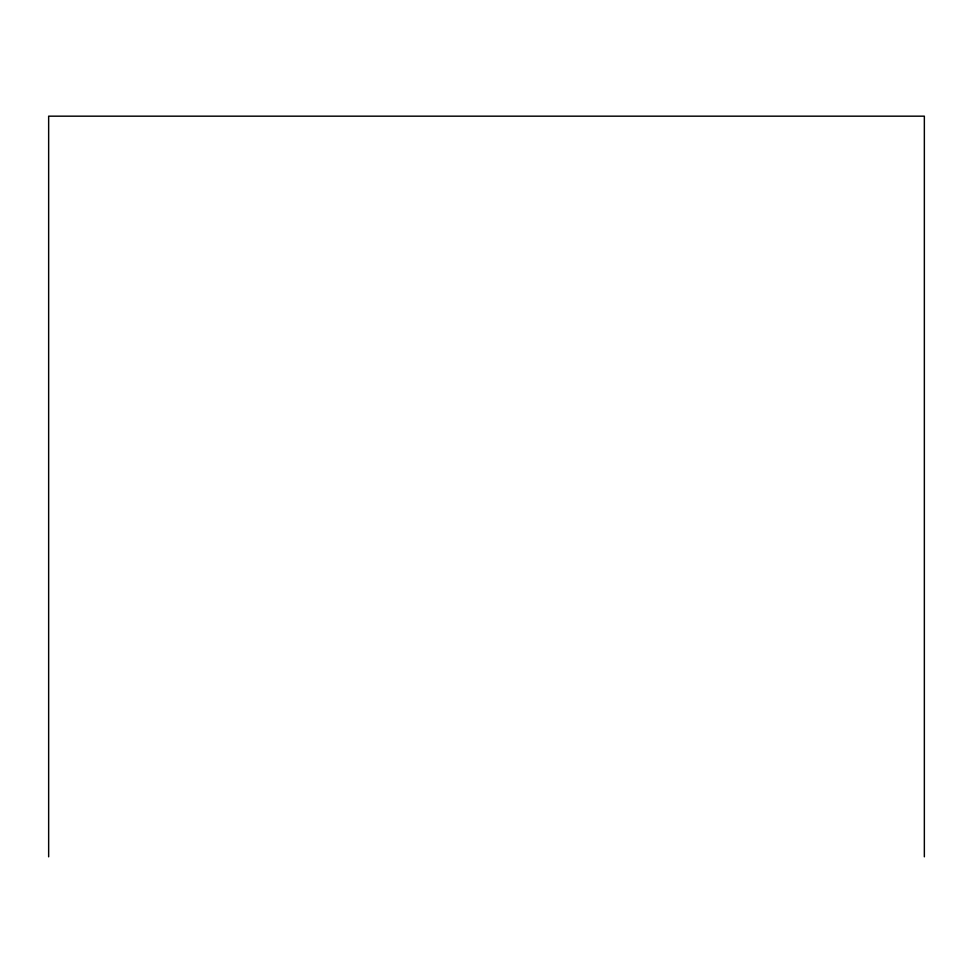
<?xml version="1.0" encoding="UTF-8"?>
<svg xmlns="http://www.w3.org/2000/svg" width="973" height="973" viewBox="0 0 973 973"><rect width="100%" height="100%" fill="white"/><g stroke="black" fill="none" stroke-linecap="round" stroke-linejoin="round"><path stroke-width="1.46" d="M924.35 856.824L924.35 116.176L48.65 116.176L48.65 856.824"/></g></svg>
